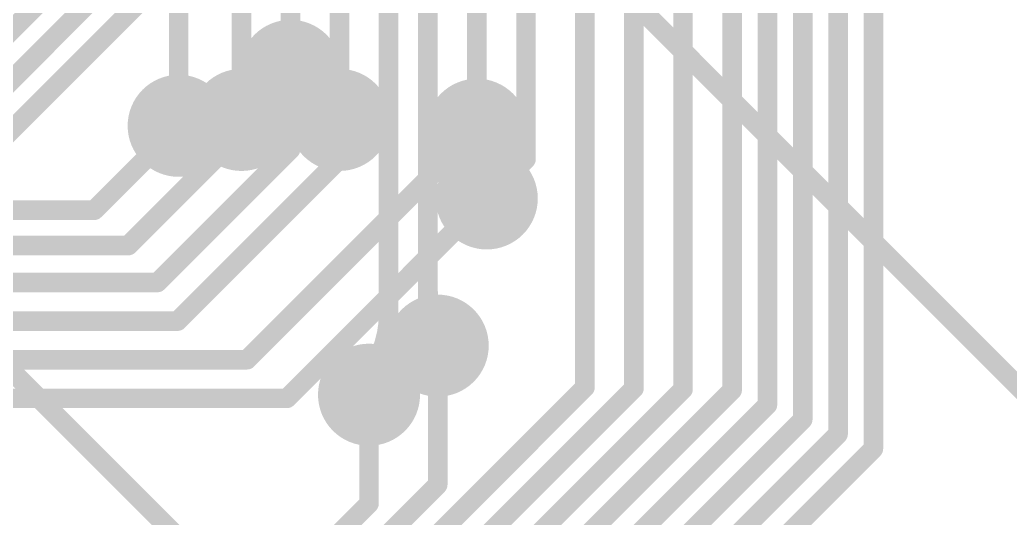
# Model space of a CAD drawing. Header units: millimetres. Extents: x 3.32 to 12.49, y 5.66 to 10.73.
# Drawn here: x 7.089 to 7.594, y 6.291 to 6.545 of the extents above; entities that cross this region are included whole.
import ezdxf

# ---------------------------------------------------------------- set-up
doc = ezdxf.new("R2010")
doc.units = ezdxf.units.MM
doc.header["$MEASUREMENT"] = 0
for name, color, linetype in [('BottomLayer', 5, 'Continuous'), ('InternalPlane1', 76, 'Continuous'), ('InternalPlane2', 16, 'Continuous'), ('MultiLayer', 9, 'Continuous'), ('TopLayer', 1, 'Continuous'), ('ViaHoleLayer', 16, 'Continuous')]:
    doc.layers.add(name, color=color, linetype=linetype)

msp = doc.modelspace()

# ---------------------------------------------------------------- linework, layer by layer
at = {"layer": 'BottomLayer', "const_width": 0.01}
for points in [[(7.3680079, 6.5876614), (7.6920079, 6.2636614)], [(7.2970079, 6.3836614), (7.2970079, 6.5732194)], [(7.3220079, 6.4886614), (7.3220079, 6.5736752)], [(7.3470079, 6.4736614), (7.3470079, 6.574131)], [(7.1700079, 6.4906614), (7.1700079, 6.5671155)], [(7.2020079, 6.4936614), (7.2020079, 6.5663962)], [(7.2270079, 6.5186614), (7.2270079, 6.566852)], [(7.2520079, 6.4936614), (7.2520079, 6.5673078)], [(7.2770079, 6.3636614), (7.2770079, 6.5677636)], [(7.1700079, 6.4906614), (7.1750079, 6.4956614)], [(7.2020079, 6.4936614), (7.202008, 6.4936615)], [(7.3270079, 6.4536614), (7.3470079, 6.4736614)], [(7.2970079, 6.3836614), (7.3020079, 6.3786614)], [(7.0750079, 6.3756614), (7.2140079, 6.2366614)], [(7.2670079, 6.3536614), (7.2770079, 6.3636614)]]:
    msp.add_lwpolyline(points, dxfattribs=at)
for points in [[(7.2270079, 6.5355609, -0.1989123673795613), (7.2220582, 6.5236111)], [(7.2319576, 6.5236111, -0.1989123673795613), (7.2270079, 6.5355609)], [(7.2020079, 6.5105609, -0.1989123673795613), (7.1970582, 6.4986111)], [(7.2069576, 6.4986111, -0.1989123673795613), (7.2020079, 6.5105609)], [(7.2520079, 6.5105609, -0.1989123673795613), (7.2470582, 6.4986111)], [(7.2569576, 6.4986111, -0.1989123673795613), (7.2520079, 6.5105609)], [(7.1700079, 6.5075609, -0.1989123673795613), (7.1650582, 6.4956111)], [(7.1749576, 6.4956111, -0.1989123673795613), (7.1700079, 6.5075609)], [(7.3220079, 6.5055609, -0.1989123673795613), (7.3170582, 6.4936111)], [(7.3269576, 6.4936111, -0.1989123673795613), (7.3220079, 6.5055609)], [(7.3389577, 6.4656111, -0.1989123673795613), (7.3270079, 6.4606614)], [(7.3340079, 6.4536614, -0.1989123673795613), (7.3389576, 6.4656112)], [(7.3069577, 6.3836112, -0.1989123673795613), (7.2970079, 6.407632)], [(7.2770079, 6.394703, -0.1989123673795613), (7.2620582, 6.3586111)], [(7.2770079, 6.3705609, -0.1989123673795613), (7.2691292, 6.3515401)]]:
    msp.add_lwpolyline(points, format="xyb", dxfattribs=at)
at = {"layer": 'BottomLayer'}
for points, const_width in [([(7.2245079, 6.5355609, 1), (7.2295079, 6.5355609, 1)], 0.005), ([(7.2245079, 6.5355609, 1), (7.2295079, 6.5355609, 1)], 0.005), ([(7.2210079, 6.5186614, 1), (7.2330079, 6.5186614, 1)], 0.012), ([(7.2195582, 6.5236111, 1), (7.2245582, 6.5236111, 1)], 0.005), ([(7.2294576, 6.5236111, 1), (7.2344576, 6.5236111, 1)], 0.005), ([(7.2245079, 6.5186614, 1), (7.2295079, 6.5186614, 1)], 0.005), ([(7.1995079, 6.5105609, 1), (7.2045079, 6.5105609, 1)], 0.005), ([(7.1995079, 6.5105609, 1), (7.2045079, 6.5105609, 1)], 0.005), ([(7.2495079, 6.5105609, 1), (7.2545079, 6.5105609, 1)], 0.005), ([(7.2495079, 6.5105609, 1), (7.2545079, 6.5105609, 1)], 0.005), ([(7.1675079, 6.5075609, 1), (7.1725079, 6.5075609, 1)], 0.005), ([(7.1675079, 6.5075609, 1), (7.1725079, 6.5075609, 1)], 0.005), ([(7.3195079, 6.5055609, 1), (7.3245079, 6.5055609, 1)], 0.005), ([(7.3195079, 6.5055609, 1), (7.3245079, 6.5055609, 1)], 0.005), ([(7.1960079, 6.4936614, 1), (7.2080079, 6.4936614, 1)], 0.012), ([(7.2460079, 6.4936614, 1), (7.2580079, 6.4936614, 1)], 0.012), ([(7.1640079, 6.4906614, 1), (7.1760079, 6.4906614, 1)], 0.012), ([(7.1625582, 6.4956111, 1), (7.1675582, 6.4956111, 1)], 0.005), ([(7.1724576, 6.4956111, 1), (7.1774576, 6.4956111, 1)], 0.005), ([(7.1725079, 6.4956614, 1), (7.1775079, 6.4956614, 1)], 0.005), ([(7.1945582, 6.4986111, 1), (7.1995582, 6.4986111, 1)], 0.005), ([(7.2044576, 6.4986111, 1), (7.2094576, 6.4986111, 1)], 0.005), ([(7.2445582, 6.4986111, 1), (7.2495582, 6.4986111, 1)], 0.005), ([(7.2544576, 6.4986111, 1), (7.2594576, 6.4986111, 1)], 0.005), ([(7.3160079, 6.4886614, 1), (7.3280079, 6.4886614, 1)], 0.012), ([(7.1675079, 6.4906614, 1), (7.1725079, 6.4906614, 1)], 0.005), ([(7.1675079, 6.4906614, 1), (7.1725079, 6.4906614, 1)], 0.005), ([(7.1995079, 6.4936614, 1), (7.2045079, 6.4936614, 1)], 0.005), ([(7.1995079, 6.4936614, 1), (7.2045079, 6.4936614, 1)], 0.005), ([(7.199508, 6.4936615, 1), (7.204508, 6.4936615, 1)], 0.005), ([(7.2495079, 6.4936614, 1), (7.2545079, 6.4936614, 1)], 0.005), ([(7.3145582, 6.4936111, 1), (7.3195582, 6.4936111, 1)], 0.005), ([(7.3244576, 6.4936111, 1), (7.3294576, 6.4936111, 1)], 0.005), ([(7.3195079, 6.4886614, 1), (7.3245079, 6.4886614, 1)], 0.005), ([(7.3445079, 6.4736614, 1), (7.3495079, 6.4736614, 1)], 0.005), ([(7.3445079, 6.4736614, 1), (7.3495079, 6.4736614, 1)], 0.005), ([(7.3364576, 6.4656112, 1), (7.3414576, 6.4656112, 1)], 0.005), ([(7.3364577, 6.4656111, 1), (7.3414577, 6.4656111, 1)], 0.005), ([(7.3210079, 6.4536614, 1), (7.3330079, 6.4536614, 1)], 0.012), ([(7.3245079, 6.4606614, 1), (7.3295079, 6.4606614, 1)], 0.005), ([(7.3245079, 6.4536614, 1), (7.3295079, 6.4536614, 1)], 0.005), ([(7.3315079, 6.4536614, 1), (7.3365079, 6.4536614, 1)], 0.005), ([(7.2945079, 6.407632, 1), (7.2995079, 6.407632, 1)], 0.005), ([(7.2745079, 6.394703, 1), (7.2795079, 6.394703, 1)], 0.005), ([(7.2960079, 6.3786614, 1), (7.3080079, 6.3786614, 1)], 0.012), ([(7.2945079, 6.3836614, 1), (7.2995079, 6.3836614, 1)], 0.005), ([(7.2945079, 6.3836614, 1), (7.2995079, 6.3836614, 1)], 0.005), ([(7.3044577, 6.3836112, 1), (7.3094577, 6.3836112, 1)], 0.005), ([(7.2995079, 6.3786614, 1), (7.3045079, 6.3786614, 1)], 0.005), ([(7.2745079, 6.3705609, 1), (7.2795079, 6.3705609, 1)], 0.005), ([(7.2610079, 6.3536614, 1), (7.2730079, 6.3536614, 1)], 0.012), ([(7.2745079, 6.3636614, 1), (7.2795079, 6.3636614, 1)], 0.005), ([(7.2745079, 6.3636614, 1), (7.2795079, 6.3636614, 1)], 0.005), ([(7.2595582, 6.3586111, 1), (7.2645582, 6.3586111, 1)], 0.005), ([(7.2645079, 6.3536614, 1), (7.2695079, 6.3536614, 1)], 0.005), ([(7.2666292, 6.3515401, 1), (7.2716292, 6.3515401, 1)], 0.005)]:
    msp.add_lwpolyline(points, format="xyb", close=True, dxfattribs=dict(at, const_width=const_width))
at = {"layer": 'InternalPlane1', "const_width": 0.026}
for points in [[(7.2140079, 6.5186614, 1), (7.2400079, 6.5186614, 1)], [(7.1570079, 6.4906614, 1), (7.1830079, 6.4906614, 1)], [(7.1890079, 6.4936614, 1), (7.2150079, 6.4936614, 1)], [(7.2390079, 6.4936614, 1), (7.2650079, 6.4936614, 1)], [(7.3090079, 6.4886614, 1), (7.3350079, 6.4886614, 1)], [(7.3140079, 6.4536614, 1), (7.3400079, 6.4536614, 1)], [(7.2890079, 6.3786614, 1), (7.3150079, 6.3786614, 1)], [(7.2540079, 6.3536614, 1), (7.2800079, 6.3536614, 1)]]:
    msp.add_lwpolyline(points, format="xyb", close=True, dxfattribs=at)
at = {"layer": 'InternalPlane2', "const_width": 0.026}
for points in [[(7.2140079, 6.5186614, 1), (7.2400079, 6.5186614, 1)], [(7.1570079, 6.4906614, 1), (7.1830079, 6.4906614, 1)], [(7.1890079, 6.4936614, 1), (7.2150079, 6.4936614, 1)], [(7.2390079, 6.4936614, 1), (7.2650079, 6.4936614, 1)], [(7.3090079, 6.4886614, 1), (7.3350079, 6.4886614, 1)], [(7.3140079, 6.4536614, 1), (7.3400079, 6.4536614, 1)], [(7.2890079, 6.3786614, 1), (7.3150079, 6.3786614, 1)], [(7.2540079, 6.3536614, 1), (7.2800079, 6.3536614, 1)]]:
    msp.add_lwpolyline(points, format="xyb", close=True, dxfattribs=at)
at = {"layer": 'MultiLayer', "const_width": 0.012}
for points in [[(7.2210079, 6.5186614, 1), (7.2330079, 6.5186614, 1)], [(7.1960079, 6.4936614, 1), (7.2080079, 6.4936614, 1)], [(7.2460079, 6.4936614, 1), (7.2580079, 6.4936614, 1)], [(7.1640079, 6.4906614, 1), (7.1760079, 6.4906614, 1)], [(7.3160079, 6.4886614, 1), (7.3280079, 6.4886614, 1)], [(7.3210079, 6.4536614, 1), (7.3330079, 6.4536614, 1)], [(7.2960079, 6.3786614, 1), (7.3080079, 6.3786614, 1)], [(7.2610079, 6.3536614, 1), (7.2730079, 6.3536614, 1)]]:
    msp.add_lwpolyline(points, format="xyb", close=True, dxfattribs=at)
at = {"layer": 'TopLayer', "const_width": 0.01}
for points in [[(7.3770079, 6.3573078), (7.3770079, 6.6236614)], [(7.4020079, 6.356852), (7.4020079, 6.6186614)], [(7.4270079, 6.3563962), (7.4270079, 6.6086614)], [(7.4520079, 6.3559404), (7.4520079, 6.6082056)], [(7.0471864, 6.5016614), (7.1487756, 6.6032506)], [(7.4700079, 6.3484846), (7.4700079, 6.5986614)], [(7.4880079, 6.3410288), (7.4880079, 6.5912056)], [(7.0546422, 6.4836614), (7.1546423, 6.5836615)], [(7.5060079, 6.333573), (7.5060079, 6.5837498)], [(7.062098, 6.4656614), (7.1562808, 6.5598442)], [(7.5240079, 6.3261172), (7.5240079, 6.5496632)], [(7.2270079, 6.4786614), (7.2270079, 6.5186614)], [(7.1270079, 6.4476614), (7.1700079, 6.4906614)], [(7.2020079, 6.4873061), (7.2020079, 6.4936614)], [(7.2520079, 6.4736614), (7.2520079, 6.4936614)], [(7.1443632, 6.4296614), (7.2020079, 6.4873061)], [(7.2048426, 6.3714961), (7.3220079, 6.4886614)], [(7.1592126, 6.4108661), (7.2270079, 6.4786614)], [(7.1695276, 6.3911811), (7.2520079, 6.4736614)], [(7.2251575, 6.351811), (7.3270079, 6.4536614)], [(6.8532427, 6.4476614), (7.1270079, 6.4476614)], [(6.8151418, 6.4296614), (7.1443632, 6.4296614)], [(6.814252, 6.4108661), (7.1592126, 6.4108661)], [(6.814252, 6.3911811), (7.1695276, 6.3911811)], [(7.3020079, 6.3077636), (7.3020079, 6.3786614)], [(6.814252, 6.3714961), (7.2048426, 6.3714961)], [(7.1123615, 6.0926614), (7.3770079, 6.3573078)], [(7.1198173, 6.0746614), (7.4020079, 6.356852)], [(7.1272731, 6.0566614), (7.4270079, 6.3563962)], [(7.1347289, 6.0386614), (7.4520079, 6.3559404)], [(6.814252, 6.351811), (7.2251575, 6.351811)], [(7.2670079, 6.2982194), (7.2670079, 6.3536614)], [(7.1421847, 6.0206614), (7.4700079, 6.3484846)], [(7.1496405, 6.0026614), (7.4880079, 6.3410288)], [(7.1570963, 5.9846614), (7.5060079, 6.333573)], [(7.1645521, 5.9666614), (7.5240079, 6.3261172)], [(7.1049057, 6.1106614), (7.3020079, 6.3077636)], [(7.0974499, 6.1286614), (7.2670079, 6.2982194)]]:
    msp.add_lwpolyline(points, dxfattribs=at)
at = {"layer": 'TopLayer'}
for points, const_width in [([(7.2210079, 6.5186614, 1), (7.2330079, 6.5186614, 1)], 0.012), ([(7.2245079, 6.5186614, 1), (7.2295079, 6.5186614, 1)], 0.005), ([(7.2195582, 6.5137117, 1), (7.2245582, 6.5137117, 1)], 0.005), ([(7.2294576, 6.5137117, 1), (7.2344576, 6.5137117, 1)], 0.005), ([(7.1960079, 6.4936614, 1), (7.2080079, 6.4936614, 1)], 0.012), ([(7.2245079, 6.5017619, 1), (7.2295079, 6.5017619, 1)], 0.005), ([(7.2245079, 6.5017619, 1), (7.2295079, 6.5017619, 1)], 0.005), ([(7.2460079, 6.4936614, 1), (7.2580079, 6.4936614, 1)], 0.012), ([(7.1640079, 6.4906614, 1), (7.1760079, 6.4906614, 1)], 0.012), ([(7.3160079, 6.4886614, 1), (7.3280079, 6.4886614, 1)], 0.012), ([(7.1605079, 6.4906614, 1), (7.1655079, 6.4906614, 1)], 0.005), ([(7.1675079, 6.4906614, 1), (7.1725079, 6.4906614, 1)], 0.005), ([(7.1995079, 6.4936614, 1), (7.2045079, 6.4936614, 1)], 0.005), ([(7.2495079, 6.4936614, 1), (7.2545079, 6.4936614, 1)], 0.005), ([(7.1995079, 6.4873061, 1), (7.2045079, 6.4873061, 1)], 0.005), ([(7.1995079, 6.4873061, 1), (7.2045079, 6.4873061, 1)], 0.005), ([(7.2445582, 6.4887117, 1), (7.2495582, 6.4887117, 1)], 0.005), ([(7.2544576, 6.4887117, 1), (7.2594576, 6.4887117, 1)], 0.005), ([(7.3125079, 6.4886614, 1), (7.3175079, 6.4886614, 1)], 0.005), ([(7.3195079, 6.4886614, 1), (7.3245079, 6.4886614, 1)], 0.005), ([(7.1675079, 6.4836614, 1), (7.1725079, 6.4836614, 1)], 0.005), ([(7.3195079, 6.4816614, 1), (7.3245079, 6.4816614, 1)], 0.005), ([(7.1555581, 6.4787117, 1), (7.1605581, 6.4787117, 1)], 0.005), ([(7.1555582, 6.4787116, 1), (7.1605582, 6.4787116, 1)], 0.005), ([(7.2245079, 6.4786614, 1), (7.2295079, 6.4786614, 1)], 0.005), ([(7.2245079, 6.4786614, 1), (7.2295079, 6.4786614, 1)], 0.005), ([(7.2495079, 6.4767619, 1), (7.2545079, 6.4767619, 1)], 0.005), ([(7.2495079, 6.4767619, 1), (7.2545079, 6.4767619, 1)], 0.005), ([(7.3075581, 6.4767117, 1), (7.3125581, 6.4767117, 1)], 0.005), ([(7.3075582, 6.4767116, 1), (7.3125582, 6.4767116, 1)], 0.005), ([(7.2495079, 6.4736614, 1), (7.2545079, 6.4736614, 1)], 0.005), ([(7.2495079, 6.4736614, 1), (7.2545079, 6.4736614, 1)], 0.005), ([(7.3210079, 6.4536614, 1), (7.3330079, 6.4536614, 1)], 0.012), ([(7.3175079, 6.4536614, 1), (7.3225079, 6.4536614, 1)], 0.005), ([(7.3245079, 6.4536614, 1), (7.3295079, 6.4536614, 1)], 0.005), ([(7.1245079, 6.4476614, 1), (7.1295079, 6.4476614, 1)], 0.005), ([(7.1245079, 6.4476614, 1), (7.1295079, 6.4476614, 1)], 0.005), ([(7.3245079, 6.4466614, 1), (7.3295079, 6.4466614, 1)], 0.005), ([(7.3125581, 6.4417117, 1), (7.3175581, 6.4417117, 1)], 0.005), ([(7.3125582, 6.4417116, 1), (7.3175582, 6.4417116, 1)], 0.005), ([(7.1418632, 6.4296614, 1), (7.1468632, 6.4296614, 1)], 0.005), ([(7.1418632, 6.4296614, 1), (7.1468632, 6.4296614, 1)], 0.005), ([(7.1567126, 6.4108661, 1), (7.1617126, 6.4108661, 1)], 0.005), ([(7.1567126, 6.4108661, 1), (7.1617126, 6.4108661, 1)], 0.005), ([(7.1670276, 6.3911811, 1), (7.1720276, 6.3911811, 1)], 0.005), ([(7.1670276, 6.3911811, 1), (7.1720276, 6.3911811, 1)], 0.005), ([(7.2960079, 6.3786614, 1), (7.3080079, 6.3786614, 1)], 0.012), ([(7.2995079, 6.3786614, 1), (7.3045079, 6.3786614, 1)], 0.005), ([(7.2023426, 6.3714961, 1), (7.2073426, 6.3714961, 1)], 0.005), ([(7.2023426, 6.3714961, 1), (7.2073426, 6.3714961, 1)], 0.005), ([(7.2945582, 6.3737117, 1), (7.2995582, 6.3737117, 1)], 0.005), ([(7.3044576, 6.3737117, 1), (7.3094576, 6.3737117, 1)], 0.005), ([(7.2610079, 6.3536614, 1), (7.2730079, 6.3536614, 1)], 0.012), ([(7.2995079, 6.3617619, 1), (7.3045079, 6.3617619, 1)], 0.005), ([(7.2995079, 6.3617619, 1), (7.3045079, 6.3617619, 1)], 0.005), ([(7.3745079, 6.3573078, 1), (7.3795079, 6.3573078, 1)], 0.005), ([(7.3745079, 6.3573078, 1), (7.3795079, 6.3573078, 1)], 0.005), ([(7.3995079, 6.356852, 1), (7.4045079, 6.356852, 1)], 0.005), ([(7.3995079, 6.356852, 1), (7.4045079, 6.356852, 1)], 0.005), ([(7.4245079, 6.3563962, 1), (7.4295079, 6.3563962, 1)], 0.005), ([(7.4245079, 6.3563962, 1), (7.4295079, 6.3563962, 1)], 0.005), ([(7.4495079, 6.3559404, 1), (7.4545079, 6.3559404, 1)], 0.005), ([(7.4495079, 6.3559404, 1), (7.4545079, 6.3559404, 1)], 0.005), ([(7.2226575, 6.351811, 1), (7.2276575, 6.351811, 1)], 0.005), ([(7.2226575, 6.351811, 1), (7.2276575, 6.351811, 1)], 0.005), ([(7.2645079, 6.3536614, 1), (7.2695079, 6.3536614, 1)], 0.005), ([(7.2595582, 6.3487117, 1), (7.2645582, 6.3487117, 1)], 0.005), ([(7.2694576, 6.3487117, 1), (7.2744576, 6.3487117, 1)], 0.005), ([(7.4675079, 6.3484846, 1), (7.4725079, 6.3484846, 1)], 0.005), ([(7.4675079, 6.3484846, 1), (7.4725079, 6.3484846, 1)], 0.005), ([(7.4855079, 6.3410288, 1), (7.4905079, 6.3410288, 1)], 0.005), ([(7.4855079, 6.3410288, 1), (7.4905079, 6.3410288, 1)], 0.005), ([(7.2645079, 6.3367619, 1), (7.2695079, 6.3367619, 1)], 0.005), ([(7.2645079, 6.3367619, 1), (7.2695079, 6.3367619, 1)], 0.005), ([(7.5035079, 6.333573, 1), (7.5085079, 6.333573, 1)], 0.005), ([(7.5035079, 6.333573, 1), (7.5085079, 6.333573, 1)], 0.005), ([(7.5215079, 6.3261172, 1), (7.5265079, 6.3261172, 1)], 0.005), ([(7.5215079, 6.3261172, 1), (7.5265079, 6.3261172, 1)], 0.005), ([(7.2995079, 6.3077636, 1), (7.3045079, 6.3077636, 1)], 0.005), ([(7.2995079, 6.3077636, 1), (7.3045079, 6.3077636, 1)], 0.005), ([(7.2645079, 6.2982194, 1), (7.2695079, 6.2982194, 1)], 0.005), ([(7.2645079, 6.2982194, 1), (7.2695079, 6.2982194, 1)], 0.005)]:
    msp.add_lwpolyline(points, format="xyb", close=True, dxfattribs=dict(at, const_width=const_width))
at = {"layer": 'TopLayer', "const_width": 0.01}
for points in [[(7.2220582, 6.5137117, -0.1989123673795613), (7.2270079, 6.5017619)], [(7.2270079, 6.5017619, -0.1989123673795613), (7.2319576, 6.5137117)], [(7.1630079, 6.4906614, -0.1989123673795613), (7.1580582, 6.4787116)], [(7.2470582, 6.4887117, -0.1989123673795613), (7.2520079, 6.4767619)], [(7.2520079, 6.4767619, -0.1989123673795613), (7.2569576, 6.4887117)], [(7.3150079, 6.4886614, -0.1989123673795613), (7.3100582, 6.4767116)], [(7.1580581, 6.4787117, -0.1989123673795613), (7.1700079, 6.4836614)], [(7.3100581, 6.4767117, -0.1989123673795613), (7.3220079, 6.4816614)], [(7.3200079, 6.4536614, -0.1989123673795613), (7.3150582, 6.4417116)], [(7.3150581, 6.4417117, -0.1989123673795613), (7.3270079, 6.4466614)], [(7.2970582, 6.3737117, -0.1989123673795613), (7.3020079, 6.3617619)], [(7.3020079, 6.3617619, -0.1989123673795613), (7.3069576, 6.3737117)], [(7.2620582, 6.3487117, -0.1989123673795613), (7.2670079, 6.3367619)], [(7.2670079, 6.3367619, -0.1989123673795613), (7.2719576, 6.3487117)]]:
    msp.add_lwpolyline(points, format="xyb", dxfattribs=at)
at = {"layer": 'ViaHoleLayer', "const_width": 0.006}
for points in [[(7.2240079, 6.5186614, 1), (7.2300079, 6.5186614, 1)], [(7.1670079, 6.4906614, 1), (7.1730079, 6.4906614, 1)], [(7.1990079, 6.4936614, 1), (7.2050079, 6.4936614, 1)], [(7.2490079, 6.4936614, 1), (7.2550079, 6.4936614, 1)], [(7.3190079, 6.4886614, 1), (7.3250079, 6.4886614, 1)], [(7.3240079, 6.4536614, 1), (7.3300079, 6.4536614, 1)], [(7.2990079, 6.3786614, 1), (7.3050079, 6.3786614, 1)], [(7.2640079, 6.3536614, 1), (7.2700079, 6.3536614, 1)]]:
    msp.add_lwpolyline(points, format="xyb", close=True, dxfattribs=at)

doc.saveas('drawing.dxf')
